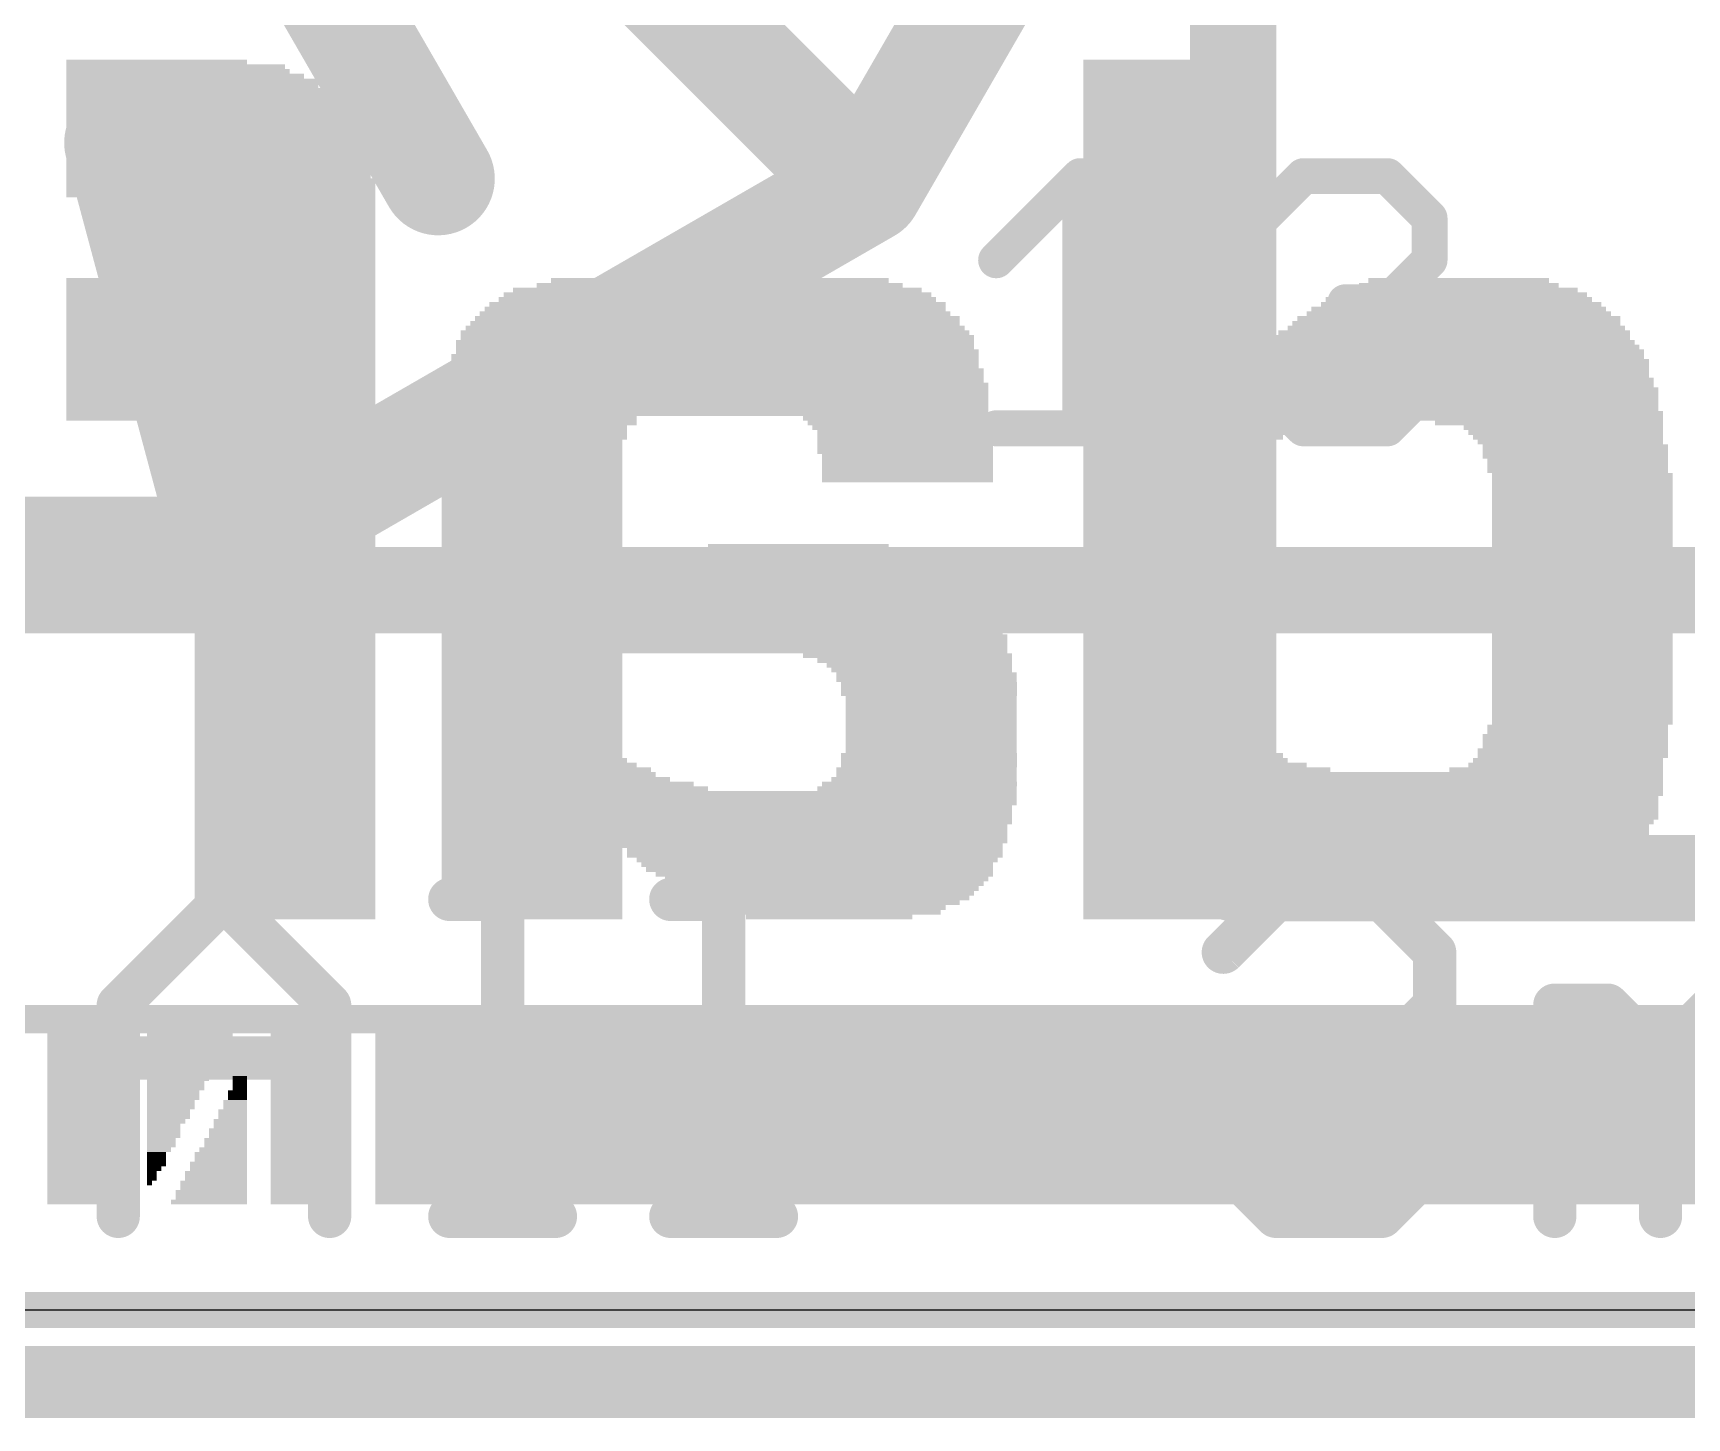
# Model space of a CAD drawing. Extents: x -30.9 to 30.6, y -30.5 to 30.5.
# Drawn here: x -21.88 to -16.04, y -30.35 to -25.47 of the extents above; entities that cross this region are included whole.
import ezdxf

# ---------------------------------------------------------------- set-up
doc = ezdxf.new("R2010")
doc.units = 0
for name, color, linetype in [('1', 12, 'CONTINUOUS'), ('16', 132, 'CONTINUOUS'), ('20', 53, 'CONTINUOUS'), ('21', 40, 'CONTINUOUS'), ('22', 6, 'CONTINUOUS'), ('49', 253, 'CONTINUOUS')]:
    doc.layers.add(name, color=color, linetype=linetype)

# ---------------------------------------------------------------- blocks, each defined once
blk = doc.blocks.new('RECT')
blk.add_solid([(-0.5, -0.5), (0.5, -0.5), (-0.5, 0.5), (0.5, 0.5)])

msp = doc.modelspace()

# ---------------------------------------------------------------- linework, layer by layer
at = {"layer": '1'}
for points, const_width in [([(-17.642, -22.462), (-17.642, -28.448)], 0.3048), ([(-18.9365, -26.0075), (-17.6424, -23.7661)], 0.4), ([(-21.122, -24.8103), (-20.447, -25.9794)], 0.4), ([(-19.9971, -24.9469), (-18.9365, -26.0075)], 0.4), ([(-21.5661, -25.8527), (-21.1779, -27.3016)], 0.4), ([(-21.1779, -27.3016), (-18.9365, -26.0075)], 0.4), ([(-23.7661, -27.3016), (-21.1779, -27.3016)], 0.4), ([(-17.642, -28.448), (-2.794, -28.448)], 0.3048)]:
    msp.add_lwpolyline(points, dxfattribs=dict(at, const_width=const_width))
for points, const_width in [([(-21.4695, -25.8269, 1), (-21.6627, -25.8786)], 0.2), ([(-20.5336, -26.0294, 1), (-20.3604, -25.9294)], 0.2), ([(-19.0072, -26.0782, 1), (-18.8658, -25.9368)], 0.2), ([(-18.8865, -26.0941, 1), (-18.9865, -25.9209)], 0.2), ([(-19.0231, -25.9575, 1), (-18.8499, -26.0575)], 0.2), ([(-21.2279, -27.215, 1), (-21.1279, -27.3882)], 0.2), ([(-21.1779, -27.4016, 1), (-21.1779, -27.2016)], 0.2), ([(-21.2745, -27.3275, 1), (-21.0813, -27.2757)], 0.2), ([(-17.642, -28.3718, 1), (-17.642, -28.5242)], 0.1524), ([(-17.7182, -28.448, 1), (-17.5658, -28.448)], 0.1524)]:
    msp.add_lwpolyline(points, format="xyb", dxfattribs=dict(at, const_width=const_width))
at = {"layer": '16'}
for points, const_width in [([(-5.08, -27.432), (-24.638, -27.432)], 0.3048), ([(-30.734, -30.226), (30.48, -30.226)], 0.254)]:
    msp.add_lwpolyline(points, dxfattribs=dict(at, const_width=const_width))
at = {"layer": '20'}
msp.add_line((-29.972, -29.972), (30.028, -29.972), dxfattribs=at)
at = {"layer": '21'}
for points, const_width in [([(-18.4785, -26.2673), (-18.1819, -25.9707)], 0.127), ([(-18.1819, -25.9707), (-18.1819, -26.8605)], 0.127), ([(-17.543, -26.119), (-17.3947, -25.9707)], 0.127), ([(-17.3947, -25.9707), (-17.0981, -25.9707)], 0.127), ([(-17.0981, -25.9707), (-16.9498, -26.119)], 0.127), ([(-16.9498, -26.119), (-16.9498, -26.2673)], 0.127), ([(-16.9498, -26.2673), (-17.0981, -26.4156)], 0.127), ([(-17.0981, -26.4156), (-17.2464, -26.4156)], 0.127), ([(-17.0981, -26.4156), (-16.9498, -26.5639)], 0.127), ([(-16.9498, -26.5639), (-16.9498, -26.7122)], 0.127), ([(-17.3947, -26.8605), (-17.543, -26.7122)], 0.127), ([(-16.9498, -26.7122), (-17.0981, -26.8605)], 0.127), ([(-18.4785, -26.8605), (-17.8853, -26.8605)], 0.127), ([(-17.0981, -26.8605), (-17.3947, -26.8605)], 0.127), ([(-21.5753, -28.8961), (-21.2024, -28.5232)], 0.1524), ([(-21.2024, -28.5232), (-20.8296, -28.8961)], 0.1524), ([(-20.4059, -28.5232), (-20.2195, -28.5232)], 0.1524), ([(-20.2195, -28.5232), (-20.2195, -29.6418)], 0.1524), ([(-19.6263, -28.5232), (-19.4399, -28.5232)], 0.1524), ([(-19.4399, -28.5232), (-19.4399, -29.6418)], 0.1524), ([(-17.6773, -28.7097), (-17.4909, -28.5232)], 0.1524), ([(-17.4909, -28.5232), (-17.118, -28.5232)], 0.1524), ([(-17.118, -28.5232), (-16.9316, -28.7097)], 0.1524), ([(-16.9316, -28.7097), (-16.9316, -28.8961)], 0.1524), ([(-21.5753, -29.6418), (-21.5753, -28.8961)], 0.1524), ([(-20.8296, -28.8961), (-20.8296, -29.6418)], 0.1524), ([(-16.9316, -28.8961), (-17.118, -29.0825)], 0.1524), ([(-16.5079, -29.6418), (-16.5079, -28.8961)], 0.1524), ([(-16.5079, -28.8961), (-16.3215, -28.8961)], 0.1524), ([(-16.3215, -28.8961), (-16.1351, -29.0825)], 0.1524), ([(-16.1351, -29.0825), (-15.9486, -28.8961)], 0.1524), ([(-21.5753, -29.0825), (-20.8296, -29.0825)], 0.1524), ([(-17.118, -29.0825), (-17.3044, -29.0825)], 0.1524), ([(-17.118, -29.0825), (-16.9316, -29.269)], 0.1524), ([(-16.1351, -29.0825), (-16.1351, -29.6418)], 0.1524), ([(-16.9316, -29.269), (-16.9316, -29.4554)], 0.1524), ([(-17.4909, -29.6418), (-17.6773, -29.4554)], 0.1524), ([(-16.9316, -29.4554), (-17.118, -29.6418)], 0.1524), ([(-20.4059, -29.6418), (-20.033, -29.6418)], 0.1524), ([(-19.6263, -29.6418), (-19.2534, -29.6418)], 0.1524), ([(-17.118, -29.6418), (-17.4909, -29.6418)], 0.1524)]:
    msp.add_lwpolyline(points, dxfattribs=dict(at, const_width=const_width))
for points, const_width in [([(-18.1502, -25.9707, 1), (-18.2137, -25.9707)], 0.0635), ([(-18.1595, -25.9932, 1), (-18.2044, -25.9483)], 0.0635), ([(-17.3947, -25.939, 1), (-17.3947, -26.0025)], 0.0635), ([(-17.3722, -25.9932, 1), (-17.4171, -25.9483)], 0.0635), ([(-17.0757, -25.9483, 1), (-17.1206, -25.9932)], 0.0635), ([(-17.0981, -26.0025, 1), (-17.0981, -25.939)], 0.0635), ([(-17.5654, -26.0966, 1), (-17.5205, -26.1415)], 0.0635), ([(-16.9181, -26.119, 1), (-16.9816, -26.119)], 0.0635), ([(-16.9723, -26.1415, 1), (-16.9274, -26.0966)], 0.0635), ([(-18.501, -26.2449, 1), (-18.456, -26.2898)], 0.0635), ([(-16.9816, -26.2673, 1), (-16.9181, -26.2673)], 0.0635), ([(-16.9274, -26.2898, 1), (-16.9723, -26.2449)], 0.0635), ([(-17.2464, -26.3839, 1), (-17.2464, -26.4474)], 0.0635), ([(-17.0757, -26.3932, 1), (-17.1206, -26.4381)], 0.0635), ([(-17.1206, -26.3932, 1), (-17.0757, -26.4381)], 0.0635), ([(-17.0981, -26.4474, 1), (-17.0981, -26.3839)], 0.0635), ([(-16.9181, -26.5639, 1), (-16.9816, -26.5639)], 0.0635), ([(-16.9723, -26.5864, 1), (-16.9274, -26.5415)], 0.0635), ([(-17.5205, -26.6898, 1), (-17.5654, -26.7347)], 0.0635), ([(-16.9274, -26.7347, 1), (-16.9723, -26.6898)], 0.0635), ([(-16.9816, -26.7122, 1), (-16.9181, -26.7122)], 0.0635), ([(-18.4785, -26.8288, 1), (-18.4785, -26.8923)], 0.0635), ([(-18.2137, -26.8605, 1), (-18.1502, -26.8605)], 0.0635), ([(-17.8853, -26.8923, 1), (-17.8853, -26.8288)], 0.0635), ([(-17.3947, -26.8288, 1), (-17.3947, -26.8923)], 0.0635), ([(-17.4171, -26.883, 1), (-17.3722, -26.838)], 0.0635), ([(-17.1206, -26.838, 1), (-17.0757, -26.883)], 0.0635), ([(-17.0981, -26.8923, 1), (-17.0981, -26.8288)], 0.0635), ([(-21.1755, -28.4963, 1), (-21.2294, -28.5502)], 0.0762), ([(-21.1755, -28.5502, 1), (-21.2294, -28.4963)], 0.0762), ([(-20.4059, -28.4851, 1), (-20.4059, -28.5613)], 0.0762), ([(-20.1814, -28.5232, 1), (-20.2576, -28.5232)], 0.0762), ([(-20.2195, -28.5613, 1), (-20.2195, -28.4851)], 0.0762), ([(-19.6263, -28.4851, 1), (-19.6263, -28.5613)], 0.0762), ([(-19.4018, -28.5232, 1), (-19.478, -28.5232)], 0.0762), ([(-19.4399, -28.5613, 1), (-19.4399, -28.4851)], 0.0762), ([(-17.4909, -28.4851, 1), (-17.4909, -28.5613)], 0.0762), ([(-17.4639, -28.5502, 1), (-17.5178, -28.4963)], 0.0762), ([(-17.0911, -28.4963, 1), (-17.145, -28.5502)], 0.0762), ([(-17.118, -28.5613, 1), (-17.118, -28.4851)], 0.0762), ([(-17.7042, -28.6827, 1), (-17.6504, -28.7366)], 0.0762), ([(-16.8935, -28.7097, 1), (-16.9697, -28.7097)], 0.0762), ([(-16.9585, -28.7366, 1), (-16.9047, -28.6827)], 0.0762), ([(-21.5372, -28.8961, 1), (-21.6134, -28.8961)], 0.0762), ([(-21.6022, -28.8692, 1), (-21.5483, -28.923)], 0.0762), ([(-20.7915, -28.8961, 1), (-20.8677, -28.8961)], 0.0762), ([(-20.8565, -28.923, 1), (-20.8026, -28.8692)], 0.0762), ([(-16.9697, -28.8961, 1), (-16.8935, -28.8961)], 0.0762), ([(-16.9047, -28.923, 1), (-16.9585, -28.8692)], 0.0762), ([(-16.4698, -28.8961, 1), (-16.546, -28.8961)], 0.0762), ([(-16.5079, -28.858, 1), (-16.5079, -28.9342)], 0.0762), ([(-16.2945, -28.8692, 1), (-16.3484, -28.923)], 0.0762), ([(-16.3215, -28.9342, 1), (-16.3215, -28.858)], 0.0762), ([(-21.5753, -29.0444, 1), (-21.5753, -29.1206)], 0.0762), ([(-20.8296, -29.1206, 1), (-20.8296, -29.0444)], 0.0762), ([(-17.3044, -29.0444, 1), (-17.3044, -29.1206)], 0.0762), ([(-17.0911, -29.0556, 1), (-17.145, -29.1095)], 0.0762), ([(-17.145, -29.0556, 1), (-17.0911, -29.1095)], 0.0762), ([(-17.118, -29.1206, 1), (-17.118, -29.0444)], 0.0762), ([(-16.097, -29.0825, 1), (-16.1732, -29.0825)], 0.0762), ([(-16.162, -29.0556, 1), (-16.1081, -29.1095)], 0.0762), ([(-16.162, -29.1095, 1), (-16.1081, -29.0556)], 0.0762), ([(-16.8935, -29.269, 1), (-16.9697, -29.269)], 0.0762), ([(-16.9585, -29.2959, 1), (-16.9047, -29.242)], 0.0762), ([(-17.6504, -29.4284, 1), (-17.7042, -29.4823)], 0.0762), ([(-16.9047, -29.4823, 1), (-16.9585, -29.4284)], 0.0762), ([(-16.9697, -29.4554, 1), (-16.8935, -29.4554)], 0.0762), ([(-20.4059, -29.6037, 1), (-20.4059, -29.6799)], 0.0762), ([(-20.033, -29.6799, 1), (-20.033, -29.6037)], 0.0762), ([(-19.6263, -29.6037, 1), (-19.6263, -29.6799)], 0.0762), ([(-19.2534, -29.6799, 1), (-19.2534, -29.6037)], 0.0762), ([(-17.4909, -29.6037, 1), (-17.4909, -29.6799)], 0.0762), ([(-17.5178, -29.6687, 1), (-17.4639, -29.6149)], 0.0762), ([(-17.145, -29.6149, 1), (-17.0911, -29.6687)], 0.0762), ([(-17.118, -29.6799, 1), (-17.118, -29.6037)], 0.0762), ([(-21.6134, -29.6418, 1), (-21.5372, -29.6418)], 0.0762), ([(-20.8677, -29.6418, 1), (-20.7915, -29.6418)], 0.0762), ([(-20.2576, -29.6418, 1), (-20.1814, -29.6418)], 0.0762), ([(-19.478, -29.6418, 1), (-19.4018, -29.6418)], 0.0762), ([(-16.546, -29.6418, 1), (-16.4698, -29.6418)], 0.0762), ([(-16.1732, -29.6418, 1), (-16.097, -29.6418)], 0.0762)]:
    msp.add_lwpolyline(points, format="xyb", dxfattribs=dict(at, const_width=const_width))
at = {"layer": '49', "const_width": 0.127}
msp.add_lwpolyline([(-14.972, -29.972), (-29.972, -29.972)], dxfattribs=at)

# ---------------------------------------------------------------- block references
at = {"layer": '22', "rotation": 180}
for p, xscale, yscale in [((-21.4399, -25.5677), 0.637, 0.0167), ((-21.3728, -25.5844), 0.7711, 0.0168), ((-21.3645, -25.6012), 0.7879, 0.0167), ((-21.3393, -25.6179), 0.8382, 0.0168), ((-17.8607, -25.5677), 0.6203, 0.0167), ((-17.8607, -25.5844), 0.6203, 0.0168), ((-17.8607, -25.6012), 0.6203, 0.0167), ((-17.8607, -25.6179), 0.6203, 0.0168), ((-21.3142, -25.6347), 0.8885, 0.0168), ((-21.3142, -25.6515), 0.8885, 0.0167), ((-21.2974, -25.6682), 0.922, 0.0168), ((-17.8607, -25.6347), 0.6203, 0.0168), ((-17.8607, -25.6515), 0.6203, 0.0167), ((-17.8607, -25.6682), 0.6203, 0.0168), ((-21.289, -25.685), 0.9388, 0.0168), ((-21.2807, -25.7018), 0.9555, 0.0167), ((-21.2722, -25.7185), 0.9723, 0.0168), ((-21.2639, -25.7353), 0.9891, 0.0168), ((-17.8607, -25.685), 0.6203, 0.0168), ((-17.8607, -25.7018), 0.6203, 0.0167), ((-17.8607, -25.7185), 0.6203, 0.0168), ((-17.8607, -25.7353), 0.6203, 0.0168), ((-21.2555, -25.7521), 1.0058, 0.0167), ((-21.2471, -25.7688), 1.0226, 0.0168), ((-21.2471, -25.7856), 1.0226, 0.0168), ((-17.8607, -25.7521), 0.6203, 0.0167), ((-17.8607, -25.7688), 0.6203, 0.0168), ((-17.8607, -25.7856), 0.6203, 0.0168), ((-21.2387, -25.8024), 1.0394, 0.0167), ((-21.2387, -25.8191), 1.0394, 0.0168), ((-21.2387, -25.8359), 1.0394, 0.0167), ((-21.2304, -25.8526), 1.0561, 0.0168), ((-17.8607, -25.8024), 0.6203, 0.0167), ((-17.8607, -25.8191), 0.6203, 0.0168), ((-17.8607, -25.8359), 0.6203, 0.0167), ((-17.8607, -25.8526), 0.6203, 0.0168), ((-21.2304, -25.8694), 1.0561, 0.0168), ((-21.2219, -25.8862), 1.0729, 0.0167), ((-21.2219, -25.9029), 1.0729, 0.0168), ((-17.8607, -25.8694), 0.6203, 0.0168), ((-17.8607, -25.8862), 0.6203, 0.0167), ((-17.8607, -25.9029), 0.6203, 0.0168), ((-21.2219, -25.9197), 1.0729, 0.0168), ((-21.2219, -25.9365), 1.0729, 0.0167), ((-21.2219, -25.9532), 1.0729, 0.0168), ((-17.8607, -25.9197), 0.6203, 0.0168), ((-17.8607, -25.9365), 0.6203, 0.0167), ((-17.8607, -25.9532), 0.6203, 0.0168), ((-21.2219, -25.97), 1.0729, 0.0168), ((-21.2136, -25.9868), 1.0897, 0.0167), ((-21.2136, -26.0035), 1.0897, 0.0168), ((-21.2136, -26.0203), 1.0897, 0.0167), ((-17.8607, -25.97), 0.6203, 0.0168), ((-17.8607, -25.9868), 0.6203, 0.0167), ((-17.8607, -26.0035), 0.6203, 0.0168), ((-17.8607, -26.0203), 0.6203, 0.0167), ((-21.2136, -26.037), 1.0897, 0.0168), ((-21.0207, -26.0538), 0.7041, 0.0168), ((-20.9956, -26.0706), 0.6538, 0.0167), ((-17.8607, -26.037), 0.6203, 0.0168), ((-17.8607, -26.0538), 0.6203, 0.0168), ((-17.8607, -26.0706), 0.6203, 0.0167), ((-20.9956, -26.0873), 0.6538, 0.0168), ((-20.9956, -26.1041), 0.6538, 0.0168), ((-20.9872, -26.1209), 0.6371, 0.0167), ((-20.9872, -26.1376), 0.6371, 0.0168), ((-17.8607, -26.0873), 0.6203, 0.0168), ((-17.8607, -26.1041), 0.6203, 0.0168), ((-17.8607, -26.1209), 0.6203, 0.0167), ((-17.8607, -26.1376), 0.6203, 0.0168), ((-20.9872, -26.1544), 0.6371, 0.0168), ((-20.9872, -26.1712), 0.6371, 0.0167), ((-20.9872, -26.1879), 0.6371, 0.0168), ((-17.8607, -26.1544), 0.6203, 0.0168), ((-17.8607, -26.1712), 0.6203, 0.0167), ((-17.8607, -26.1879), 0.6203, 0.0168), ((-20.9872, -26.2047), 0.6371, 0.0168), ((-20.9872, -26.2215), 0.6371, 0.0167), ((-20.9872, -26.2382), 0.6371, 0.0168), ((-20.9872, -26.255), 0.6371, 0.0167), ((-17.8607, -26.2047), 0.6203, 0.0168), ((-17.8607, -26.2215), 0.6203, 0.0167), ((-17.8607, -26.2382), 0.6203, 0.0168), ((-17.8607, -26.255), 0.6203, 0.0167), ((-20.9872, -26.2717), 0.6371, 0.0168), ((-20.9872, -26.2885), 0.6371, 0.0168), ((-20.9872, -26.3053), 0.6371, 0.0167), ((-17.8607, -26.2717), 0.6203, 0.0168), ((-17.8607, -26.2885), 0.6203, 0.0168), ((-17.8607, -26.3053), 0.6203, 0.0167), ((-21.2136, -26.3388), 1.0897, 0.0168), ((-21.2136, -26.3556), 1.0897, 0.0167), ((-21.2136, -26.3723), 1.0897, 0.0168), ((-20.9872, -26.322), 0.6371, 0.0168), ((-19.4618, -26.3723), 1.4417, 0.0168), ((-19.4534, -26.3556), 1.2909, 0.0167), ((-19.4534, -26.3388), 1.1903, 0.0168), ((-17.8607, -26.322), 0.6203, 0.0168), ((-17.8607, -26.3388), 0.6203, 0.0168), ((-17.8607, -26.3556), 0.6203, 0.0167), ((-17.8607, -26.3723), 0.6203, 0.0168), ((-16.8382, -26.3723), 0.8214, 0.0168), ((-16.8466, -26.3556), 0.7041, 0.0167), ((-16.8466, -26.3388), 0.6371, 0.0168), ((-21.2136, -26.3891), 1.0897, 0.0168), ((-21.2136, -26.4059), 1.0897, 0.0167), ((-21.2136, -26.4226), 1.0897, 0.0168), ((-19.4618, -26.4226), 1.6093, 0.0168), ((-19.4618, -26.4059), 1.5423, 0.0167), ((-19.4618, -26.3891), 1.5087, 0.0168), ((-17.8607, -26.3891), 0.6203, 0.0168), ((-17.8607, -26.4059), 0.6203, 0.0167), ((-17.8607, -26.4226), 0.6203, 0.0168), ((-16.8382, -26.4226), 0.9891, 0.0168), ((-16.8466, -26.4059), 0.9387, 0.0167), ((-16.8382, -26.3891), 0.8885, 0.0168), ((-21.2136, -26.4394), 1.0897, 0.0167), ((-21.2136, -26.4561), 1.0897, 0.0168), ((-21.2136, -26.4729), 1.0897, 0.0168), ((-21.2136, -26.4897), 1.0897, 0.0167), ((-19.4702, -26.4897), 1.7267, 0.0167), ((-19.4618, -26.4729), 1.7099, 0.0168), ((-19.4701, -26.4561), 1.6596, 0.0168), ((-19.4702, -26.4394), 1.6261, 0.0167), ((-17.8607, -26.4394), 0.6203, 0.0167), ((-17.8607, -26.4561), 0.6203, 0.0168), ((-17.8607, -26.4729), 0.6203, 0.0168), ((-17.8607, -26.4897), 0.6203, 0.0167), ((-16.855, -26.4897), 1.1567, 0.0167), ((-16.8466, -26.4729), 1.1399, 0.0168), ((-16.8466, -26.4561), 1.0729, 0.0168), ((-16.8466, -26.4394), 1.0393, 0.0167), ((-21.2136, -26.5064), 1.0897, 0.0168), ((-21.2136, -26.5232), 1.0897, 0.0168), ((-21.2136, -26.54), 1.0897, 0.0167), ((-19.4701, -26.5232), 1.7938, 0.0168), ((-19.4618, -26.54), 1.8105, 0.0167), ((-19.4701, -26.5064), 1.7602, 0.0168), ((-17.8607, -26.5064), 0.6203, 0.0168), ((-17.8607, -26.5232), 0.6203, 0.0168), ((-17.8607, -26.54), 0.6203, 0.0167), ((-16.8717, -26.54), 1.2573, 0.0167), ((-16.8633, -26.5232), 1.2406, 0.0168), ((-16.855, -26.5064), 1.1903, 0.0168), ((-21.2136, -26.5567), 1.0897, 0.0168), ((-21.2136, -26.5735), 1.0897, 0.0168), ((-21.2136, -26.5903), 1.0897, 0.0167), ((-21.2136, -26.607), 1.0897, 0.0168), ((-19.4701, -26.607), 1.8608, 0.0168), ((-19.4702, -26.5567), 1.8273, 0.0168), ((-19.4702, -26.5735), 1.8273, 0.0168), ((-19.4618, -26.5903), 1.8441, 0.0167), ((-17.8607, -26.5567), 0.6203, 0.0168), ((-17.1902, -26.5735), 1.9614, 0.0168), ((-17.1819, -26.5903), 1.9781, 0.0167), ((-17.1819, -26.607), 1.9781, 0.0168), ((-16.8717, -26.5567), 1.2908, 0.0168), ((-21.2136, -26.6238), 1.0897, 0.0168), ((-21.2136, -26.6406), 1.0897, 0.0167), ((-21.2136, -26.6573), 1.0897, 0.0168), ((-19.4785, -26.6406), 1.8776, 0.0167), ((-19.4702, -26.6573), 1.8943, 0.0168), ((-19.4701, -26.6238), 1.8608, 0.0168), ((-17.1735, -26.6238), 1.9949, 0.0168), ((-17.1735, -26.6406), 1.9949, 0.0167), ((-17.1735, -26.6573), 1.9949, 0.0168), ((-21.2136, -26.6741), 1.0897, 0.0167), ((-21.2136, -26.6908), 1.0897, 0.0168), ((-21.2136, -26.7076), 1.0897, 0.0168), ((-21.2136, -26.7244), 1.0897, 0.0167), ((-19.4702, -26.6741), 1.8943, 0.0167), ((-19.4702, -26.6908), 1.8943, 0.0168), ((-19.4618, -26.7076), 1.9111, 0.0168), ((-19.4618, -26.7244), 1.9111, 0.0167), ((-17.1735, -26.6741), 1.9949, 0.0167), ((-17.1651, -26.6908), 2.0117, 0.0168), ((-17.1651, -26.7076), 2.0117, 0.0168), ((-17.1567, -26.7244), 2.0284, 0.0167), ((-21.2136, -26.7411), 1.0897, 0.0168), ((-21.2136, -26.7579), 1.0897, 0.0168), ((-21.2136, -26.7747), 1.0897, 0.0167), ((-19.4701, -26.7579), 1.9278, 0.0168), ((-19.4701, -26.7747), 1.9278, 0.0167), ((-19.4618, -26.7411), 1.9111, 0.0168), ((-17.1567, -26.7411), 2.0284, 0.0168), ((-17.1567, -26.7579), 2.0284, 0.0168), ((-17.1567, -26.7747), 2.0284, 0.0167), ((-21.2136, -26.7914), 1.0897, 0.0168), ((-21.2136, -26.8082), 1.0897, 0.0168), ((-21.2136, -26.825), 1.0897, 0.0167), ((-20.9872, -26.8417), 0.6371, 0.0168), ((-19.4701, -26.7914), 1.9278, 0.0168), ((-19.4701, -26.8082), 1.9278, 0.0168), ((-20.0904, -26.825), 0.6873, 0.0167), ((-20.0904, -26.8417), 0.6873, 0.0168), ((-18.8331, -26.825), 0.6538, 0.0167), ((-18.8247, -26.8417), 0.637, 0.0168), ((-17.1567, -26.7914), 2.0284, 0.0168), ((-17.1483, -26.8082), 2.0452, 0.0168), ((-17.1483, -26.825), 2.0452, 0.0167), ((-17.7183, -26.8417), 0.9052, 0.0168), ((-16.5281, -26.8417), 0.8047, 0.0168), ((-20.9872, -26.8585), 0.6371, 0.0167), ((-20.9872, -26.8752), 0.6371, 0.0168), ((-20.9872, -26.892), 0.6371, 0.0168), ((-20.1072, -26.8585), 0.6537, 0.0167), ((-20.1072, -26.8752), 0.6537, 0.0168), ((-20.1072, -26.892), 0.6537, 0.0168), ((-18.8163, -26.8585), 0.6203, 0.0167), ((-18.808, -26.8752), 0.6035, 0.0168), ((-18.7995, -26.892), 0.6203, 0.0168), ((-17.7686, -26.8585), 0.8047, 0.0167), ((-17.8021, -26.8752), 0.7376, 0.0168), ((-17.8189, -26.892), 0.7041, 0.0168), ((-16.4778, -26.8585), 0.7041, 0.0167), ((-16.4694, -26.8752), 0.6873, 0.0168), ((-16.461, -26.892), 0.6706, 0.0168), ((-20.9872, -26.9088), 0.6371, 0.0167), ((-20.9872, -26.9255), 0.6371, 0.0168), ((-20.9872, -26.9423), 0.6371, 0.0168), ((-20.9872, -26.9591), 0.6371, 0.0167), ((-20.1155, -26.9088), 0.637, 0.0167), ((-20.1155, -26.9255), 0.637, 0.0168), ((-20.1155, -26.9423), 0.637, 0.0168), ((-20.1155, -26.9591), 0.637, 0.0167), ((-18.7995, -26.9088), 0.6203, 0.0167), ((-18.7995, -26.9255), 0.6203, 0.0168), ((-18.7995, -26.9423), 0.6203, 0.0168), ((-18.7912, -26.9591), 0.6035, 0.0167), ((-17.8356, -26.9088), 0.6706, 0.0167), ((-17.8607, -26.9255), 0.6203, 0.0168), ((-17.8607, -26.9423), 0.6203, 0.0168), ((-17.8607, -26.9591), 0.6203, 0.0167), ((-16.4526, -26.9088), 0.6538, 0.0167), ((-16.4358, -26.9255), 0.6538, 0.0168), ((-16.4358, -26.9423), 0.6538, 0.0168), ((-16.4358, -26.9591), 0.6538, 0.0167), ((-20.9872, -26.9758), 0.6371, 0.0168), ((-20.9872, -26.9926), 0.6371, 0.0168), ((-20.9872, -27.0094), 0.6371, 0.0167), ((-20.1155, -26.9758), 0.637, 0.0168), ((-20.1155, -26.9926), 0.637, 0.0168), ((-20.1155, -27.0094), 0.637, 0.0167), ((-18.7912, -26.9758), 0.6035, 0.0168), ((-18.7912, -26.9926), 0.6035, 0.0168), ((-18.7912, -27.0094), 0.6035, 0.0167), ((-17.8607, -26.9758), 0.6203, 0.0168), ((-17.8607, -26.9926), 0.6203, 0.0168), ((-17.8607, -27.0094), 0.6203, 0.0167), ((-16.4275, -26.9758), 0.6371, 0.0168), ((-16.4275, -26.9926), 0.6371, 0.0168), ((-16.4275, -27.0094), 0.6371, 0.0167), ((-20.9872, -27.0261), 0.6371, 0.0168), ((-20.9872, -27.0429), 0.6371, 0.0168), ((-20.9872, -27.0597), 0.6371, 0.0167), ((-20.9872, -27.0764), 0.6371, 0.0168), ((-20.1155, -27.0261), 0.637, 0.0168), ((-20.1155, -27.0429), 0.637, 0.0168), ((-20.1155, -27.0597), 0.637, 0.0167), ((-20.1155, -27.0764), 0.637, 0.0168), ((-18.7912, -27.0261), 0.6035, 0.0168), ((-18.7912, -27.0429), 0.6035, 0.0168), ((-17.8607, -27.0261), 0.6203, 0.0168), ((-17.8607, -27.0429), 0.6203, 0.0168), ((-17.8607, -27.0597), 0.6203, 0.0167), ((-17.8607, -27.0764), 0.6203, 0.0168), ((-16.4107, -27.0261), 0.637, 0.0168), ((-16.4107, -27.0429), 0.637, 0.0168), ((-16.4107, -27.0597), 0.637, 0.0167), ((-16.4107, -27.0764), 0.637, 0.0168), ((-20.9872, -27.0932), 0.6371, 0.0167), ((-20.9872, -27.1099), 0.6371, 0.0168), ((-20.9872, -27.1267), 0.6371, 0.0168), ((-20.1155, -27.0932), 0.637, 0.0167), ((-20.1155, -27.1099), 0.637, 0.0168), ((-20.1155, -27.1267), 0.637, 0.0168), ((-17.8607, -27.0932), 0.6203, 0.0167), ((-17.8607, -27.1099), 0.6203, 0.0168), ((-17.8607, -27.1267), 0.6203, 0.0168), ((-16.4107, -27.0932), 0.637, 0.0167), ((-16.4107, -27.1099), 0.637, 0.0168), ((-16.4107, -27.1267), 0.637, 0.0168), ((-20.9872, -27.1435), 0.6371, 0.0167), ((-20.9872, -27.1602), 0.6371, 0.0168), ((-20.9872, -27.177), 0.6371, 0.0168), ((-20.9872, -27.1938), 0.6371, 0.0167), ((-20.1155, -27.1435), 0.637, 0.0167), ((-20.1155, -27.1602), 0.637, 0.0168), ((-20.1155, -27.177), 0.637, 0.0168), ((-20.1155, -27.1938), 0.637, 0.0167), ((-17.8607, -27.1435), 0.6203, 0.0167), ((-17.8607, -27.1602), 0.6203, 0.0168), ((-17.8607, -27.177), 0.6203, 0.0168), ((-17.8607, -27.1938), 0.6203, 0.0167), ((-16.4107, -27.1435), 0.637, 0.0167), ((-16.4107, -27.1602), 0.637, 0.0168), ((-16.4107, -27.177), 0.637, 0.0168), ((-16.4107, -27.1938), 0.637, 0.0167), ((-20.9872, -27.2105), 0.6371, 0.0168), ((-20.9872, -27.2273), 0.6371, 0.0168), ((-20.9872, -27.2441), 0.6371, 0.0167), ((-20.1155, -27.2105), 0.637, 0.0168), ((-20.1155, -27.2273), 0.637, 0.0168), ((-20.1155, -27.2441), 0.637, 0.0167), ((-17.8607, -27.2105), 0.6203, 0.0168), ((-17.8607, -27.2273), 0.6203, 0.0168), ((-17.8607, -27.2441), 0.6203, 0.0167), ((-16.4107, -27.2105), 0.637, 0.0168), ((-16.4107, -27.2273), 0.637, 0.0168), ((-16.4107, -27.2441), 0.637, 0.0167), ((-20.9872, -27.2608), 0.6371, 0.0168), ((-20.9872, -27.2776), 0.6371, 0.0167), ((-20.9872, -27.2943), 0.6371, 0.0168), ((-20.9872, -27.3111), 0.6371, 0.0168), ((-20.1155, -27.2608), 0.637, 0.0168), ((-20.1155, -27.2776), 0.637, 0.0167), ((-20.1155, -27.2943), 0.637, 0.0168), ((-20.1155, -27.3111), 0.637, 0.0168), ((-19.2187, -27.3111), 1.0226, 0.0168), ((-19.1935, -27.2943), 0.8046, 0.0168), ((-19.1768, -27.2776), 0.6371, 0.0167), ((-17.8607, -27.2608), 0.6203, 0.0168), ((-17.8607, -27.2776), 0.6203, 0.0167), ((-17.8607, -27.2943), 0.6203, 0.0168), ((-17.8607, -27.3111), 0.6203, 0.0168), ((-16.4107, -27.2608), 0.637, 0.0168), ((-16.4107, -27.2776), 0.637, 0.0167), ((-16.4107, -27.2943), 0.637, 0.0168), ((-16.4107, -27.3111), 0.637, 0.0168), ((-20.9872, -27.3279), 0.6371, 0.0167), ((-20.9872, -27.3446), 0.6371, 0.0168), ((-20.9872, -27.3614), 0.6371, 0.0168), ((-19.5456, -27.3279), 1.7769, 0.0167), ((-19.5372, -27.3446), 1.7937, 0.0168), ((-19.5204, -27.3614), 1.8272, 0.0168), ((-17.8607, -27.3279), 0.6203, 0.0167), ((-17.8607, -27.3446), 0.6203, 0.0168), ((-17.8607, -27.3614), 0.6203, 0.0168), ((-16.4107, -27.3279), 0.637, 0.0167), ((-16.4107, -27.3446), 0.637, 0.0168), ((-16.4107, -27.3614), 0.637, 0.0168), ((-20.9872, -27.3782), 0.6371, 0.0167), ((-20.9872, -27.3949), 0.6371, 0.0168), ((-20.9872, -27.4117), 0.6371, 0.0168), ((-19.512, -27.3782), 1.844, 0.0167), ((-19.4953, -27.3949), 1.8775, 0.0168), ((-19.4869, -27.4117), 1.8943, 0.0168), ((-17.8607, -27.3782), 0.6203, 0.0167), ((-17.8607, -27.3949), 0.6203, 0.0168), ((-17.8607, -27.4117), 0.6203, 0.0168), ((-16.4107, -27.3782), 0.637, 0.0167), ((-16.4107, -27.3949), 0.637, 0.0168), ((-16.4107, -27.4117), 0.637, 0.0168), ((-20.9872, -27.4285), 0.6371, 0.0167), ((-20.9872, -27.4452), 0.6371, 0.0168), ((-20.9872, -27.462), 0.6371, 0.0168), ((-20.9872, -27.4788), 0.6371, 0.0167), ((-19.4869, -27.4285), 1.8943, 0.0167), ((-19.4785, -27.4452), 1.911, 0.0168), ((-19.4701, -27.462), 1.9278, 0.0168), ((-19.4617, -27.4788), 1.9446, 0.0167), ((-17.8607, -27.4285), 0.6203, 0.0167), ((-17.8607, -27.4452), 0.6203, 0.0168), ((-17.8607, -27.462), 0.6203, 0.0168), ((-17.8607, -27.4788), 0.6203, 0.0167), ((-16.4107, -27.4285), 0.637, 0.0167), ((-16.4107, -27.4452), 0.637, 0.0168), ((-16.4107, -27.462), 0.637, 0.0168), ((-16.4107, -27.4788), 0.637, 0.0167), ((-20.9872, -27.4955), 0.6371, 0.0168), ((-20.9872, -27.5123), 0.6371, 0.0167), ((-20.9872, -27.529), 0.6371, 0.0168), ((-19.4617, -27.4955), 1.9446, 0.0168), ((-19.4534, -27.5123), 1.9613, 0.0167), ((-19.4534, -27.529), 1.9613, 0.0168), ((-17.8607, -27.4955), 0.6203, 0.0168), ((-17.8607, -27.5123), 0.6203, 0.0167), ((-17.8607, -27.529), 0.6203, 0.0168), ((-16.4107, -27.4955), 0.637, 0.0168), ((-16.4107, -27.5123), 0.637, 0.0167), ((-16.4107, -27.529), 0.637, 0.0168), ((-20.9872, -27.5458), 0.6371, 0.0168), ((-20.9872, -27.5626), 0.6371, 0.0167), ((-20.9872, -27.5793), 0.6371, 0.0168), ((-20.9872, -27.5961), 0.6371, 0.0168), ((-19.445, -27.5458), 1.9781, 0.0168), ((-19.445, -27.5626), 1.9781, 0.0167), ((-19.445, -27.5793), 1.9781, 0.0168), ((-19.4366, -27.5961), 1.9949, 0.0168), ((-17.8607, -27.5458), 0.6203, 0.0168), ((-17.8607, -27.5626), 0.6203, 0.0167), ((-17.8607, -27.5793), 0.6203, 0.0168), ((-17.8607, -27.5961), 0.6203, 0.0168), ((-16.4107, -27.5458), 0.637, 0.0168), ((-16.4107, -27.5626), 0.637, 0.0167), ((-16.4107, -27.5793), 0.637, 0.0168), ((-16.4107, -27.5961), 0.637, 0.0168), ((-20.9872, -27.6129), 0.6371, 0.0167), ((-20.9872, -27.6296), 0.6371, 0.0168), ((-20.9872, -27.6464), 0.6371, 0.0168), ((-19.4366, -27.6129), 1.9949, 0.0167), ((-19.4366, -27.6296), 1.9949, 0.0168), ((-19.4366, -27.6464), 1.9949, 0.0168), ((-17.8607, -27.6129), 0.6203, 0.0167), ((-17.8607, -27.6296), 0.6203, 0.0168), ((-17.8607, -27.6464), 0.6203, 0.0168), ((-16.4107, -27.6129), 0.637, 0.0167), ((-16.4107, -27.6296), 0.637, 0.0168), ((-16.4107, -27.6464), 0.637, 0.0168), ((-20.9872, -27.6632), 0.6371, 0.0167), ((-20.9872, -27.6799), 0.6371, 0.0168), ((-20.9872, -27.6967), 0.6371, 0.0167), ((-20.9872, -27.7134), 0.6371, 0.0168), ((-20.1155, -27.6632), 0.637, 0.0167), ((-20.1155, -27.6799), 0.637, 0.0168), ((-20.1155, -27.6967), 0.637, 0.0167), ((-20.1155, -27.7134), 0.637, 0.0168), ((-18.7912, -27.6632), 0.7376, 0.0167), ((-18.766, -27.6799), 0.6873, 0.0168), ((-18.7493, -27.6967), 0.6538, 0.0167), ((-18.7409, -27.7134), 0.637, 0.0168), ((-17.8607, -27.6632), 0.6203, 0.0167), ((-17.8607, -27.6799), 0.6203, 0.0168), ((-17.8607, -27.6967), 0.6203, 0.0167), ((-17.8607, -27.7134), 0.6203, 0.0168), ((-16.4107, -27.6632), 0.637, 0.0167), ((-16.4107, -27.6799), 0.637, 0.0168), ((-16.4107, -27.6967), 0.637, 0.0167), ((-16.4107, -27.7134), 0.637, 0.0168), ((-20.9872, -27.7302), 0.6371, 0.0168), ((-20.9872, -27.747), 0.6371, 0.0167), ((-20.9872, -27.7637), 0.6371, 0.0168), ((-20.1155, -27.7302), 0.637, 0.0168), ((-20.1155, -27.747), 0.637, 0.0167), ((-20.1155, -27.7637), 0.637, 0.0168), ((-18.7241, -27.7302), 0.637, 0.0168), ((-18.7241, -27.747), 0.637, 0.0167), ((-18.7157, -27.7637), 0.6203, 0.0168), ((-17.8607, -27.7302), 0.6203, 0.0168), ((-17.8607, -27.747), 0.6203, 0.0167), ((-17.8607, -27.7637), 0.6203, 0.0168), ((-16.4107, -27.7302), 0.637, 0.0168), ((-16.4107, -27.747), 0.637, 0.0167), ((-16.4107, -27.7637), 0.637, 0.0168), ((-20.9872, -27.7805), 0.6371, 0.0168), ((-20.9872, -27.7973), 0.6371, 0.0167), ((-20.9872, -27.814), 0.6371, 0.0168), ((-20.9872, -27.8308), 0.6371, 0.0168), ((-20.1155, -27.7805), 0.637, 0.0168), ((-20.1155, -27.7973), 0.637, 0.0167), ((-20.1155, -27.814), 0.637, 0.0168), ((-20.1155, -27.8308), 0.637, 0.0168), ((-18.7157, -27.7805), 0.6203, 0.0168), ((-18.7157, -27.7973), 0.6203, 0.0167), ((-18.7074, -27.814), 0.6035, 0.0168), ((-18.7074, -27.8308), 0.6035, 0.0168), ((-17.8607, -27.7805), 0.6203, 0.0168), ((-17.8607, -27.7973), 0.6203, 0.0167), ((-17.8607, -27.814), 0.6203, 0.0168), ((-17.8607, -27.8308), 0.6203, 0.0168), ((-16.4107, -27.7805), 0.637, 0.0168), ((-16.4107, -27.7973), 0.637, 0.0167), ((-16.4107, -27.814), 0.637, 0.0168), ((-16.4107, -27.8308), 0.637, 0.0168), ((-20.9872, -27.8476), 0.6371, 0.0167), ((-20.9872, -27.8643), 0.6371, 0.0168), ((-20.9872, -27.8811), 0.6371, 0.0168), ((-20.1155, -27.8476), 0.637, 0.0167), ((-20.1155, -27.8643), 0.637, 0.0168), ((-20.1155, -27.8811), 0.637, 0.0168), ((-18.7074, -27.8476), 0.6035, 0.0167), ((-18.7074, -27.8643), 0.6035, 0.0168), ((-18.7074, -27.8811), 0.6035, 0.0168), ((-17.8607, -27.8476), 0.6203, 0.0167), ((-17.8607, -27.8643), 0.6203, 0.0168), ((-17.8607, -27.8811), 0.6203, 0.0168), ((-16.4107, -27.8476), 0.637, 0.0167), ((-16.4107, -27.8643), 0.637, 0.0168), ((-16.4107, -27.8811), 0.637, 0.0168), ((-20.9872, -27.8979), 0.6371, 0.0167), ((-20.9872, -27.9146), 0.6371, 0.0168), ((-20.9872, -27.9314), 0.6371, 0.0167), ((-20.9872, -27.9481), 0.6371, 0.0168), ((-20.1155, -27.8979), 0.637, 0.0167), ((-20.1155, -27.9146), 0.637, 0.0168), ((-20.1155, -27.9314), 0.637, 0.0167), ((-20.1155, -27.9481), 0.637, 0.0168), ((-18.7074, -27.8979), 0.6035, 0.0167), ((-18.7074, -27.9146), 0.6035, 0.0168), ((-18.7074, -27.9314), 0.6035, 0.0167), ((-18.7074, -27.9481), 0.6035, 0.0168), ((-17.8607, -27.8979), 0.6203, 0.0167), ((-17.8607, -27.9146), 0.6203, 0.0168), ((-17.8607, -27.9314), 0.6203, 0.0167), ((-17.8607, -27.9481), 0.6203, 0.0168), ((-16.4358, -27.9481), 0.6538, 0.0168), ((-16.4275, -27.9146), 0.6371, 0.0168), ((-16.4275, -27.9314), 0.6371, 0.0167), ((-16.4107, -27.8979), 0.637, 0.0167), ((-20.9872, -27.9649), 0.6371, 0.0168), ((-20.9872, -27.9817), 0.6371, 0.0167), ((-20.9872, -27.9984), 0.6371, 0.0168), ((-20.1155, -27.9649), 0.637, 0.0168), ((-20.1155, -27.9817), 0.637, 0.0167), ((-20.1155, -27.9984), 0.637, 0.0168), ((-18.7074, -27.9649), 0.6035, 0.0168), ((-18.7074, -27.9817), 0.6035, 0.0167), ((-18.7074, -27.9984), 0.6035, 0.0168), ((-17.8607, -27.9649), 0.6203, 0.0168), ((-17.8607, -27.9817), 0.6203, 0.0167), ((-17.844, -27.9984), 0.6538, 0.0168), ((-16.4442, -27.9984), 0.6706, 0.0168), ((-16.4358, -27.9649), 0.6538, 0.0168), ((-16.4358, -27.9817), 0.6538, 0.0167), ((-20.9872, -28.0152), 0.6371, 0.0168), ((-20.9872, -28.032), 0.6371, 0.0167), ((-20.9872, -28.0487), 0.6371, 0.0168), ((-20.9872, -28.0655), 0.6371, 0.0168), ((-20.1155, -28.0152), 0.637, 0.0168), ((-20.1072, -28.032), 0.6537, 0.0167), ((-20.0904, -28.0487), 0.6873, 0.0168), ((-20.0652, -28.0655), 0.7376, 0.0168), ((-18.7241, -28.0655), 0.637, 0.0168), ((-18.7157, -28.0152), 0.6203, 0.0168), ((-18.7157, -28.032), 0.6203, 0.0167), ((-18.7157, -28.0487), 0.6203, 0.0168), ((-17.8189, -28.0152), 0.7041, 0.0168), ((-17.8105, -28.032), 0.7208, 0.0167), ((-17.7769, -28.0487), 0.7879, 0.0168), ((-17.7351, -28.0655), 0.8717, 0.0168), ((-16.5029, -28.0655), 0.7544, 0.0168), ((-16.4694, -28.0487), 0.6873, 0.0168), ((-16.461, -28.032), 0.6706, 0.0167), ((-16.4442, -28.0152), 0.6706, 0.0168), ((-20.9872, -28.0823), 0.6371, 0.0167), ((-20.9872, -28.099), 0.6371, 0.0168), ((-20.9872, -28.1158), 0.6371, 0.0167), ((-20.0569, -28.0823), 0.7543, 0.0167), ((-20.0317, -28.099), 0.8046, 0.0168), ((-19.9898, -28.1158), 0.8884, 0.0167), ((-18.7492, -28.1158), 0.6873, 0.0167), ((-18.7325, -28.099), 0.6538, 0.0168), ((-18.7241, -28.0823), 0.637, 0.0167), ((-17.1483, -28.0823), 2.0452, 0.0167), ((-17.1483, -28.099), 2.0452, 0.0168), ((-17.1483, -28.1158), 2.0452, 0.0167), ((-20.9872, -28.1325), 0.6371, 0.0168), ((-20.9872, -28.1493), 0.6371, 0.0168), ((-20.9872, -28.1661), 0.6371, 0.0167), ((-20.9872, -28.1828), 0.6371, 0.0168), ((-19.9647, -28.1325), 0.9387, 0.0168), ((-19.4198, -28.1493), 2.0284, 0.0168), ((-19.4198, -28.1661), 2.0284, 0.0167), ((-19.4198, -28.1828), 2.0284, 0.0168), ((-18.7577, -28.1325), 0.7041, 0.0168), ((-17.1483, -28.1325), 2.0452, 0.0168), ((-17.1483, -28.1493), 2.0452, 0.0168), ((-17.1567, -28.1661), 2.0284, 0.0167), ((-17.1567, -28.1828), 2.0284, 0.0168), ((-20.9872, -28.1996), 0.6371, 0.0168), ((-20.9872, -28.2164), 0.6371, 0.0167), ((-20.9872, -28.2331), 0.6371, 0.0168), ((-19.4282, -28.1996), 2.0116, 0.0168), ((-19.4282, -28.2164), 2.0116, 0.0167), ((-19.4282, -28.2331), 2.0116, 0.0168), ((-17.1567, -28.1996), 2.0284, 0.0168), ((-17.1567, -28.2164), 2.0284, 0.0167), ((-17.1567, -28.2331), 2.0284, 0.0168), ((-20.9872, -28.2499), 0.6371, 0.0168), ((-20.9872, -28.2667), 0.6371, 0.0167), ((-20.9872, -28.2834), 0.6371, 0.0168), ((-20.9872, -28.3002), 0.6371, 0.0168), ((-19.4282, -28.2499), 2.0116, 0.0168), ((-19.4366, -28.2667), 1.9949, 0.0167), ((-19.4366, -28.2834), 1.9949, 0.0168), ((-19.4366, -28.3002), 1.9949, 0.0168), ((-17.1735, -28.2667), 1.9949, 0.0167), ((-17.1735, -28.2834), 1.9949, 0.0168), ((-17.1735, -28.3002), 1.9949, 0.0168), ((-17.1651, -28.2499), 2.0117, 0.0168), ((-20.9872, -28.317), 0.6371, 0.0167), ((-20.9872, -28.3337), 0.6371, 0.0168), ((-20.9872, -28.3505), 0.6371, 0.0167), ((-19.4366, -28.317), 1.9949, 0.0167), ((-19.445, -28.3337), 1.9781, 0.0168), ((-20.1155, -28.3505), 0.637, 0.0167), ((-19.1181, -28.3505), 1.3244, 0.0167), ((-17.8607, -28.317), 0.6203, 0.0167), ((-17.8607, -28.3337), 0.6203, 0.0168), ((-17.8607, -28.3505), 0.6203, 0.0167), ((-16.855, -28.317), 1.3579, 0.0167), ((-16.855, -28.3337), 1.3243, 0.0168), ((-16.8466, -28.3505), 1.3075, 0.0167), ((-20.9872, -28.3672), 0.6371, 0.0168), ((-20.9872, -28.384), 0.6371, 0.0168), ((-20.9872, -28.4008), 0.6371, 0.0167), ((-20.9872, -28.4175), 0.6371, 0.0168), ((-20.1155, -28.3672), 0.637, 0.0168), ((-20.1155, -28.384), 0.637, 0.0168), ((-20.1155, -28.4008), 0.637, 0.0167), ((-20.1155, -28.4175), 0.637, 0.0168), ((-19.1181, -28.3672), 1.3244, 0.0168), ((-19.1097, -28.384), 1.274, 0.0168), ((-19.1097, -28.4008), 1.2406, 0.0167), ((-19.1013, -28.4175), 1.2238, 0.0168), ((-17.8607, -28.3672), 0.6203, 0.0168), ((-17.8607, -28.384), 0.6203, 0.0168), ((-17.8607, -28.4008), 0.6203, 0.0167), ((-17.8607, -28.4175), 0.6203, 0.0168), ((-16.8382, -28.3672), 1.2573, 0.0168), ((-16.8382, -28.384), 1.2238, 0.0168), ((-16.8298, -28.4008), 1.1735, 0.0167), ((-16.8298, -28.4175), 1.1735, 0.0168), ((-20.9872, -28.4343), 0.6371, 0.0168), ((-20.9872, -28.4511), 0.6371, 0.0167), ((-20.9872, -28.4678), 0.6371, 0.0168), ((-20.1155, -28.4343), 0.637, 0.0168), ((-20.1155, -28.4511), 0.637, 0.0167), ((-20.1155, -28.4678), 0.637, 0.0168), ((-19.0846, -28.4343), 1.1903, 0.0168), ((-19.0762, -28.4511), 1.1399, 0.0167), ((-19.0846, -28.4678), 1.1231, 0.0168), ((-17.8607, -28.4343), 0.6203, 0.0168), ((-17.8607, -28.4511), 0.6203, 0.0167), ((-17.8607, -28.4678), 0.6203, 0.0168), ((-16.8214, -28.4343), 1.1232, 0.0168), ((-16.8214, -28.4511), 1.0896, 0.0167), ((-16.8214, -28.4678), 1.0562, 0.0168), ((-20.9872, -28.4846), 0.6371, 0.0168), ((-20.9872, -28.5014), 0.6371, 0.0167), ((-20.9872, -28.5181), 0.6371, 0.0168), ((-20.9872, -28.5349), 0.6371, 0.0167), ((-20.1155, -28.4846), 0.637, 0.0168), ((-20.1155, -28.5014), 0.637, 0.0167), ((-20.1155, -28.5181), 0.637, 0.0168), ((-20.1155, -28.5349), 0.637, 0.0167), ((-19.0762, -28.4846), 1.0729, 0.0168), ((-19.0678, -28.5014), 1.0226, 0.0167), ((-19.0678, -28.5181), 0.9891, 0.0168), ((-19.0678, -28.5349), 0.922, 0.0167), ((-17.8607, -28.4846), 0.6203, 0.0168), ((-17.8607, -28.5014), 0.6203, 0.0167), ((-17.8607, -28.5181), 0.6203, 0.0168), ((-17.8607, -28.5349), 0.6203, 0.0167), ((-16.813, -28.4846), 1.0058, 0.0168), ((-16.813, -28.5014), 0.9388, 0.0167), ((-16.8047, -28.5181), 0.9221, 0.0168), ((-16.813, -28.5349), 0.8382, 0.0167), ((-20.9872, -28.5516), 0.6371, 0.0168), ((-20.9872, -28.5684), 0.6371, 0.0168), ((-20.9872, -28.5852), 0.6371, 0.0167), ((-20.1155, -28.5516), 0.637, 0.0168), ((-20.1155, -28.5684), 0.637, 0.0168), ((-20.1155, -28.5852), 0.637, 0.0167), ((-19.0678, -28.5516), 0.8214, 0.0168), ((-19.0594, -28.5684), 0.7712, 0.0168), ((-19.0678, -28.5852), 0.5868, 0.0167), ((-17.8607, -28.5516), 0.6203, 0.0168), ((-17.8607, -28.5684), 0.6203, 0.0168), ((-17.8607, -28.5852), 0.6203, 0.0167), ((-16.8214, -28.5516), 0.7544, 0.0168), ((-16.8214, -28.5684), 0.6874, 0.0168), ((-16.8382, -28.5852), 0.4861, 0.0167), ((-20.828, -28.9037), 13.998, 0.0168), ((-20.828, -28.9205), 13.998, 0.0167), ((-20.828, -28.9372), 13.998, 0.0168), ((-20.828, -28.954), 13.998, 0.0167), ((-20.828, -28.9707), 13.998, 0.0168), ((-20.828, -28.9875), 13.998, 0.0168), ((-21.6998, -29.0043), 0.2515, 0.0167), ((-21.6998, -29.021), 0.2515, 0.0168), ((-21.6998, -29.0378), 0.2515, 0.0168), ((-21.6998, -29.0546), 0.2515, 0.0167), ((-21.3309, -29.021), 0.285, 0.0168), ((-21.3309, -29.0378), 0.285, 0.0168), ((-21.3393, -29.0546), 0.2682, 0.0167), ((-21.3225, -29.0043), 0.3017, 0.0167), ((-20.9034, -29.0043), 0.2683, 0.0167), ((-20.9034, -29.021), 0.2683, 0.0168), ((-20.9034, -29.0378), 0.2683, 0.0168), ((-20.9034, -29.0546), 0.2683, 0.0167), ((-17.2489, -29.0043), 6.8397, 0.0167), ((-17.2489, -29.021), 6.8397, 0.0168), ((-17.2489, -29.0378), 6.8397, 0.0168), ((-17.2489, -29.0546), 6.8397, 0.0167), ((-21.6998, -29.0713), 0.2515, 0.0168), ((-21.6998, -29.0881), 0.2515, 0.0168), ((-21.6998, -29.1049), 0.2515, 0.0167), ((-21.3393, -29.0713), 0.2682, 0.0168), ((-21.3477, -29.0881), 0.2514, 0.0168), ((-21.356, -29.1049), 0.2347, 0.0167), ((-20.9034, -29.0713), 0.2683, 0.0168), ((-20.9034, -29.0881), 0.2683, 0.0168), ((-20.9034, -29.1049), 0.2683, 0.0167), ((-17.2489, -29.0713), 6.8397, 0.0168), ((-17.2489, -29.0881), 6.8397, 0.0168), ((-17.2489, -29.1049), 6.8397, 0.0167), ((-21.6998, -29.1216), 0.2515, 0.0168), ((-21.6998, -29.1384), 0.2515, 0.0168), ((-21.6998, -29.1552), 0.2515, 0.0167), ((-21.6998, -29.1719), 0.2515, 0.0168), ((-21.3645, -29.1552), 0.2179, 0.0167), ((-21.3728, -29.1719), 0.2012, 0.0168), ((-21.356, -29.1216), 0.2347, 0.0168), ((-21.356, -29.1384), 0.2347, 0.0168), ((-21.1466, -29.1552), 0.0503, 0.0167), ((-21.1466, -29.1719), 0.0503, 0.0168), ((-20.9034, -29.1216), 0.2683, 0.0168), ((-20.9034, -29.1384), 0.2683, 0.0168), ((-20.9034, -29.1552), 0.2683, 0.0167), ((-20.9034, -29.1719), 0.2683, 0.0168), ((-17.2489, -29.1216), 6.8397, 0.0168), ((-17.2489, -29.1384), 6.8397, 0.0168), ((-17.2489, -29.1552), 6.8397, 0.0167), ((-17.2489, -29.1719), 6.8397, 0.0168), ((-21.6998, -29.1887), 0.2515, 0.0167), ((-21.6998, -29.2054), 0.2515, 0.0168), ((-21.6998, -29.2222), 0.2515, 0.0168), ((-21.3728, -29.1887), 0.2012, 0.0167), ((-21.3812, -29.2054), 0.1844, 0.0168), ((-21.3812, -29.2222), 0.1844, 0.0168), ((-21.1549, -29.2054), 0.067, 0.0168), ((-21.1549, -29.2222), 0.067, 0.0168), ((-21.1466, -29.1887), 0.0503, 0.0167), ((-20.9034, -29.1887), 0.2683, 0.0167), ((-20.9034, -29.2054), 0.2683, 0.0168), ((-20.9034, -29.2222), 0.2683, 0.0168), ((-17.2489, -29.1887), 6.8397, 0.0167), ((-17.2489, -29.2054), 6.8397, 0.0168), ((-17.2489, -29.2222), 6.8397, 0.0168), ((-21.6998, -29.239), 0.2515, 0.0167), ((-21.6998, -29.2557), 0.2515, 0.0168), ((-21.6998, -29.2725), 0.2515, 0.0168), ((-21.6998, -29.2893), 0.2515, 0.0167), ((-21.3896, -29.239), 0.1676, 0.0167), ((-21.3896, -29.2557), 0.1676, 0.0168), ((-21.398, -29.2725), 0.1509, 0.0168), ((-21.398, -29.2893), 0.1509, 0.0167), ((-21.1717, -29.2725), 0.1006, 0.0168), ((-21.1717, -29.2893), 0.1006, 0.0167), ((-21.1633, -29.239), 0.0838, 0.0167), ((-21.1633, -29.2557), 0.0838, 0.0168), ((-20.9034, -29.239), 0.2683, 0.0167), ((-20.9034, -29.2557), 0.2683, 0.0168), ((-20.9034, -29.2725), 0.2683, 0.0168), ((-20.9034, -29.2893), 0.2683, 0.0167), ((-17.2489, -29.239), 6.8397, 0.0167), ((-17.2489, -29.2557), 6.8397, 0.0168), ((-17.2489, -29.2725), 6.8397, 0.0168), ((-17.2489, -29.2893), 6.8397, 0.0167), ((-21.6998, -29.306), 0.2515, 0.0168), ((-21.6998, -29.3228), 0.2515, 0.0168), ((-21.6998, -29.3396), 0.2515, 0.0167), ((-21.4148, -29.3228), 0.1173, 0.0168), ((-21.4148, -29.3396), 0.1173, 0.0167), ((-21.4063, -29.306), 0.1341, 0.0168), ((-21.1884, -29.3396), 0.1341, 0.0167), ((-21.1801, -29.306), 0.1173, 0.0168), ((-21.1801, -29.3228), 0.1173, 0.0168), ((-20.9034, -29.306), 0.2683, 0.0168), ((-20.9034, -29.3228), 0.2683, 0.0168), ((-20.9034, -29.3396), 0.2683, 0.0167), ((-17.2489, -29.306), 6.8397, 0.0168), ((-17.2489, -29.3228), 6.8397, 0.0168), ((-17.2489, -29.3396), 6.8397, 0.0167), ((-21.6998, -29.3563), 0.2515, 0.0168), ((-21.6998, -29.3731), 0.2515, 0.0167), ((-21.6998, -29.3898), 0.2515, 0.0168), ((-21.6998, -29.4066), 0.2515, 0.0168), ((-21.4148, -29.3563), 0.1173, 0.0168), ((-21.4231, -29.3731), 0.1006, 0.0167), ((-21.4231, -29.3898), 0.1006, 0.0168), ((-21.4315, -29.4066), 0.0838, 0.0168), ((-21.2052, -29.4066), 0.1676, 0.0168), ((-21.1968, -29.3731), 0.1508, 0.0167), ((-21.1968, -29.3898), 0.1508, 0.0168), ((-21.1884, -29.3563), 0.1341, 0.0168), ((-20.9034, -29.3563), 0.2683, 0.0168), ((-20.9034, -29.3731), 0.2683, 0.0167), ((-20.9034, -29.3898), 0.2683, 0.0168), ((-20.9034, -29.4066), 0.2683, 0.0168), ((-17.2489, -29.3563), 6.8397, 0.0168), ((-17.2489, -29.3731), 6.8397, 0.0167), ((-17.2489, -29.3898), 6.8397, 0.0168), ((-17.2489, -29.4066), 6.8397, 0.0168), ((-21.6998, -29.4234), 0.2515, 0.0167), ((-21.6998, -29.4401), 0.2515, 0.0168), ((-21.6998, -29.4569), 0.2515, 0.0168), ((-21.4399, -29.4234), 0.067, 0.0167), ((-21.4399, -29.4401), 0.067, 0.0168), ((-21.4399, -29.4569), 0.067, 0.0168), ((-21.2219, -29.4569), 0.2011, 0.0168), ((-21.2136, -29.4234), 0.1844, 0.0167), ((-21.2136, -29.4401), 0.1844, 0.0168), ((-20.9034, -29.4234), 0.2683, 0.0167), ((-20.9034, -29.4401), 0.2683, 0.0168), ((-20.9034, -29.4569), 0.2683, 0.0168), ((-17.2489, -29.4234), 6.8397, 0.0167), ((-17.2489, -29.4401), 6.8397, 0.0168), ((-17.2489, -29.4569), 6.8397, 0.0168), ((-21.6998, -29.4737), 0.2515, 0.0167), ((-21.6998, -29.4904), 0.2515, 0.0168), ((-21.6998, -29.5072), 0.2515, 0.0168), ((-21.6998, -29.524), 0.2515, 0.0167), ((-21.4483, -29.4737), 0.0503, 0.0167), ((-21.4651, -29.524), 0.0167, 0.0167), ((-21.4566, -29.4904), 0.0335, 0.0168), ((-21.4566, -29.5072), 0.0335, 0.0168), ((-21.2387, -29.524), 0.2347, 0.0167), ((-21.2304, -29.4904), 0.2179, 0.0168), ((-21.2304, -29.5072), 0.2179, 0.0168), ((-21.2219, -29.4737), 0.2011, 0.0167), ((-20.9034, -29.4737), 0.2683, 0.0167), ((-20.9034, -29.4904), 0.2683, 0.0168), ((-20.9034, -29.5072), 0.2683, 0.0168), ((-20.9034, -29.524), 0.2683, 0.0167), ((-17.2489, -29.4737), 6.8397, 0.0167), ((-17.2489, -29.4904), 6.8397, 0.0168), ((-17.2489, -29.5072), 6.8397, 0.0168), ((-17.2489, -29.524), 6.8397, 0.0167), ((-21.6998, -29.5407), 0.2515, 0.0168), ((-21.6998, -29.5575), 0.2515, 0.0168), ((-21.6998, -29.5743), 0.2515, 0.0167), ((-21.2471, -29.5575), 0.2514, 0.0168), ((-21.2471, -29.5743), 0.2514, 0.0167), ((-21.2387, -29.5407), 0.2347, 0.0168), ((-20.9034, -29.5407), 0.2683, 0.0168), ((-20.9034, -29.5575), 0.2683, 0.0168), ((-20.9034, -29.5743), 0.2683, 0.0167), ((-17.2489, -29.5407), 6.8397, 0.0168), ((-17.2489, -29.5575), 6.8397, 0.0168), ((-17.2489, -29.5743), 6.8397, 0.0167), ((-21.6998, -29.591), 0.2515, 0.0168), ((-21.2555, -29.591), 0.2682, 0.0168), ((-20.9034, -29.591), 0.2683, 0.0168), ((-17.2489, -29.591), 6.8397, 0.0168)]:
    msp.add_blockref('RECT', p, dxfattribs=dict(at, xscale=xscale, yscale=yscale))

doc.saveas('drawing.dxf')
